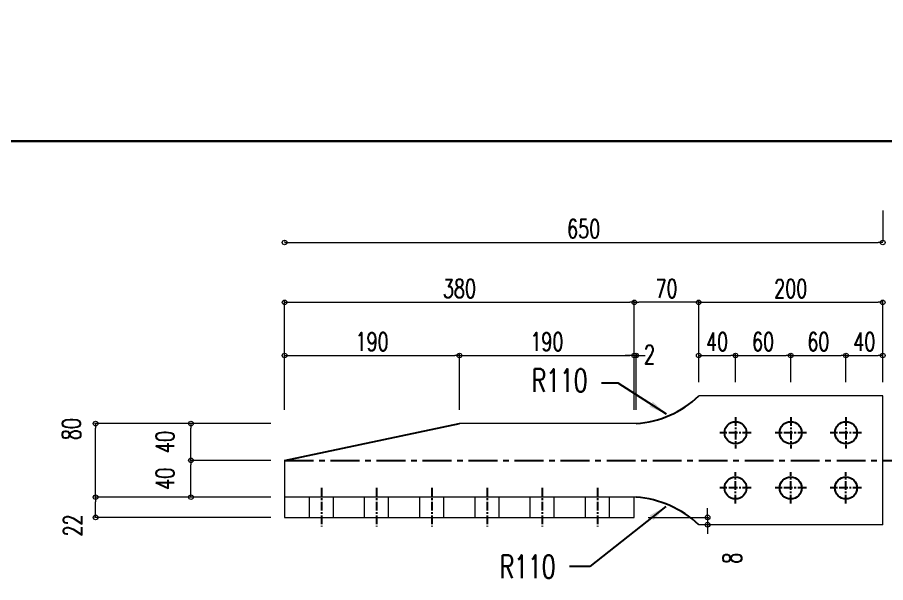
# Model space of a CAD drawing. Header units: millimetres. Extents: x -11384 to 29624, y 0 to 17788.
# Drawn here: x 26696 to 27639, y 10166 to 10780 of the extents above; entities that cross this region are included whole.
import ezdxf

# ---------------------------------------------------------------- set-up
doc = ezdxf.new("R2010")
doc.units = ezdxf.units.MM
doc.header["$LTSCALE"] = 5
for name, pattern in [('ACAD_ISO03W100', [30, 12, -18]), ('CENTER1', [10, 6.25, -1.25, 1.25, -1.25]), ('JIS_08_50', [53, 50, -1.125, 0.75, -1.125])]:
    doc.linetypes.add(name, pattern=pattern)
doc.layers.get('0').update_dxf_attribs({"color": 255})
doc.layers.get('DEFPOINTS').update_dxf_attribs({"color": 255})
for name, color, linetype in [('01', 7, 'Continuous'), ('CENTER', 2, 'JIS_08_50'), ('寸法', 4, 'Continuous'), ('補助線', 7, 'ACAD_ISO03W100'), ('金物', 142, 'Continuous')]:
    doc.layers.add(name, color=color, linetype=linetype)
doc.styles.add('KANJI', font='simplex.shx', dxfattribs={"width": 0.7, "bigfont": 'extfont2.shx'})
doc.styles.get("Standard").update_dxf_attribs({"font": 'simplex.shx', "width": 0.7, "height": 2.5, "bigfont": '@extfont2.shx'})
doc.dimstyles.new('コピー ～ 一般寸法-小さめ', dxfattribs={"dimtxt": 25, "dimasz": 3, "dimexe": 3, "dimexo": 3, "dimgap": 3, "dimtad": 1, "dimtxsty": 'Standard', "dimblk": 'ORIGIN', "dimcen": 0, "dimclrd": 256, "dimclre": 256, "dimclrt": 256, "dimadec": 0, "dimazin": 0, "dimtfac": 1, "dimtmove": 1, "dimatfit": 2, "dimfxl": 0, "dimtolj": 2, "dimlwd": 5, "dimlwe": 5, "dimarcsym": 0})
doc.dimstyles.new('コピー(2) - Standard', dxfattribs={"dimtxt": 25, "dimasz": 20, "dimexe": 0.18, "dimexo": 0.0625, "dimgap": 15, "dimtad": 1, "dimdec": 0, "dimzin": 0, "dimdsep": 46, "dimtxsty": 'Standard', "dimblk": 'DOTSMALL', "dimcen": 0.09, "dimadec": 0, "dimazin": 0, "dimtfac": 1, "dimtdec": 0, "dimtofl": 0, "dimtmove": 0, "dimatfit": 3, "dimfxl": 0, "dimtolj": 1, "dimtzin": 0, "dimarcsym": 0})
doc.dimstyles.new('一般寸法-小さめ', dxfattribs={"dimscale": 10, "dimtxt": 2, "dimasz": 0.5, "dimexe": 0.125, "dimexo": 1.5, "dimgap": 0.5, "dimtad": 1, "dimtxsty": 'KANJI', "dimblk": 'ORIGIN', "dimcen": 0, "dimclrd": 256, "dimclre": 256, "dimclrt": 256, "dimadec": 0, "dimazin": 0, "dimtfac": 1, "dimtmove": 2, "dimatfit": 2, "dimfxl": 0, "dimtolj": 2, "dimlwd": 5, "dimlwe": 5, "dimarcsym": 0})

# ---------------------------------------------------------------- blocks, each defined once
blk = doc.blocks.new('_Origin')
at = {"color": 0, "linetype": 'ByBlock', "lineweight": -2}
blk.add_line((0, 0), (-1, 0), dxfattribs=at)
blk.add_circle((0, 0), 0.5, dxfattribs=at)
blk = doc.blocks.new('*D45')
at = {"layer": 'DEFPOINTS', "color": 0, "transparency": 16777216}
for p in [(27366.11, 10470.29), (26986.11, 10338.5), (27366.11, 10338.5)]:
    blk.add_point(p, dxfattribs=at)
at = {"layer": '寸法', "lineweight": 5, "transparency": 16777216}
for p, q in [((26986.11, 10353.5), (26986.11, 10471.54)), ((26991.11, 10470.29), (27361.11, 10470.29)), ((27366.11, 10353.5), (27366.11, 10471.54))]:
    blk.add_line(p, q, dxfattribs=at)
at = {"layer": '寸法', "lineweight": 5, "transparency": 16777216, "xscale": 5, "yscale": 5, "zscale": 5, "rotation": 180}
blk.add_blockref('_Origin', (26986.11, 10470.29), dxfattribs=at)
at = {"layer": '寸法', "lineweight": 5, "transparency": 16777216, "xscale": 5, "yscale": 5, "zscale": 5}
blk.add_blockref('_Origin', (27366.11, 10470.29), dxfattribs=at)
at = {"layer": '寸法', "transparency": 16777216, "insert": (27176.11, 10485.29), "char_height": 20, "attachment_point": 5, "style": 'KANJI'}
blk.add_mtext('\\A2;380', dxfattribs=at)
blk = doc.blocks.new('*D47')
at = {"layer": 'DEFPOINTS', "color": 0, "transparency": 16777216}
for p in [(27366.11, 10470.29), (27436.11, 10370), (27366.11, 10338.5)]:
    blk.add_point(p, dxfattribs=at)
at = {"layer": '寸法', "lineweight": 5, "transparency": 16777216}
for p, q in [((27366.11, 10353.5), (27366.11, 10471.54)), ((27431.11, 10470.29), (27371.11, 10470.29)), ((27436.11, 10385), (27436.11, 10471.54))]:
    blk.add_line(p, q, dxfattribs=at)
at = {"layer": '寸法', "lineweight": 5, "transparency": 16777216, "xscale": 5, "yscale": 5, "zscale": 5, "rotation": 180}
blk.add_blockref('_Origin', (27366.11, 10470.29), dxfattribs=at)
at = {"layer": '寸法', "lineweight": 5, "transparency": 16777216, "xscale": 5, "yscale": 5, "zscale": 5}
blk.add_blockref('_Origin', (27436.11, 10470.29), dxfattribs=at)
at = {"layer": '寸法', "transparency": 16777216, "insert": (27401.11, 10485.29), "char_height": 20, "attachment_point": 5, "style": 'KANJI'}
blk.add_mtext('\\A2;70', dxfattribs=at)
blk = doc.blocks.new('*D52')
at = {"layer": 'DEFPOINTS', "color": 0, "transparency": 16777216}
for p in [(27636.11, 10368.5), (27802.23, 10368.5), (27636.11, 10228.5)]:
    blk.add_point(p, dxfattribs=at)
at = {"layer": '寸法', "lineweight": 5, "transparency": 16777216}
for p, q in [((27651.11, 10368.5), (27803.48, 10368.5)), ((27802.23, 10233.5), (27802.23, 10363.5)), ((27651.11, 10228.5), (27803.48, 10228.5))]:
    blk.add_line(p, q, dxfattribs=at)
at = {"layer": '寸法', "lineweight": 5, "transparency": 16777216, "xscale": 5, "yscale": 5, "zscale": 5}
for p, rotation in [((27802.23, 10368.5), 90), ((27802.23, 10228.5), 270)]:
    blk.add_blockref('_Origin', p, dxfattribs=dict(at, rotation=rotation))
at = {"layer": '寸法', "transparency": 16777216, "insert": (27787.23, 10298.5), "char_height": 20, "attachment_point": 5, "rotation": 90, "style": 'KANJI'}
blk.add_mtext('\\A2;140', dxfattribs=at)
blk = doc.blocks.new('*D54')
at = {"layer": 'DEFPOINTS', "color": 0, "transparency": 16777216}
for p in [(26780.68, 10338.5), (26986.11, 10338.5), (26986.11, 10258.5)]:
    blk.add_point(p, dxfattribs=at)
at = {"layer": '寸法', "lineweight": 5, "transparency": 16777216}
for p, q in [((26971.11, 10338.5), (26779.43, 10338.5)), ((26780.68, 10263.5), (26780.68, 10333.5)), ((26971.11, 10258.5), (26779.43, 10258.5))]:
    blk.add_line(p, q, dxfattribs=at)
at = {"layer": '寸法', "lineweight": 5, "transparency": 16777216, "xscale": 5, "yscale": 5, "zscale": 5}
for p, rotation in [((26780.68, 10338.5), 90), ((26780.68, 10258.5), 270)]:
    blk.add_blockref('_Origin', p, dxfattribs=dict(at, rotation=rotation))
at = {"layer": '寸法', "transparency": 16777216, "insert": (26754.43, 10332.43), "char_height": 20, "attachment_point": 5, "rotation": 90, "style": 'KANJI'}
blk.add_mtext('\\A2;80', dxfattribs=at)
blk = doc.blocks.new('*D455')
at = {"layer": 'DEFPOINTS', "color": 0, "transparency": 16777216}
for p in [(26780.68, 10258.5), (26986.11, 10258.5), (26986.11, 10236.5)]:
    blk.add_point(p, dxfattribs=at)
at = {"layer": '寸法', "lineweight": 5, "transparency": 16777216}
for p, q in [((26971.11, 10258.5), (26779.43, 10258.5)), ((26780.68, 10241.5), (26780.68, 10253.5)), ((26971.11, 10236.5), (26779.43, 10236.5))]:
    blk.add_line(p, q, dxfattribs=at)
at = {"layer": '寸法', "lineweight": 5, "transparency": 16777216, "xscale": 5, "yscale": 5, "zscale": 5}
for p, rotation in [((26780.68, 10258.5), 90), ((26780.68, 10236.5), 270)]:
    blk.add_blockref('_Origin', p, dxfattribs=dict(at, rotation=rotation))
at = {"layer": '寸法', "transparency": 16777216, "insert": (26755.68, 10227.74), "char_height": 20, "attachment_point": 5, "rotation": 90, "style": 'KANJI'}
blk.add_mtext('\\A2;22', dxfattribs=at)
blk = doc.blocks.new('*D456')
at = {"layer": 'DEFPOINTS', "color": 0, "transparency": 16777216}
for p in [(27636.11, 10470.29), (27436.11, 10370), (27636.11, 10368.5)]:
    blk.add_point(p, dxfattribs=at)
at = {"layer": '寸法', "lineweight": 5, "transparency": 16777216}
for p, q in [((27436.11, 10385), (27436.11, 10471.54)), ((27441.11, 10470.29), (27631.11, 10470.29)), ((27636.11, 10383.5), (27636.11, 10471.54))]:
    blk.add_line(p, q, dxfattribs=at)
at = {"layer": '寸法', "lineweight": 5, "transparency": 16777216, "xscale": 5, "yscale": 5, "zscale": 5, "rotation": 180}
blk.add_blockref('_Origin', (27436.11, 10470.29), dxfattribs=at)
at = {"layer": '寸法', "lineweight": 5, "transparency": 16777216, "xscale": 5, "yscale": 5, "zscale": 5}
blk.add_blockref('_Origin', (27636.11, 10470.29), dxfattribs=at)
at = {"layer": '寸法', "transparency": 16777216, "insert": (27536.11, 10485.29), "char_height": 20, "attachment_point": 5, "style": 'KANJI'}
blk.add_mtext('\\A2;200', dxfattribs=at)
blk = doc.blocks.new('*D56')
at = {"layer": 'DEFPOINTS', "color": 0, "transparency": 16777216}
for p in [(27636.11, 10368.5), (27636.11, 10328.5), (27703.76, 10328.5)]:
    blk.add_point(p, dxfattribs=at)
at = {"layer": '寸法', "lineweight": 5, "transparency": 16777216}
for p, q in [((27651.11, 10368.5), (27705.01, 10368.5)), ((27703.76, 10363.5), (27703.76, 10333.5)), ((27651.11, 10328.5), (27705.01, 10328.5))]:
    blk.add_line(p, q, dxfattribs=at)
at = {"layer": '寸法', "lineweight": 5, "transparency": 16777216, "xscale": 5, "yscale": 5, "zscale": 5}
for p, rotation in [((27703.76, 10368.5), 90), ((27703.76, 10328.5), 270)]:
    blk.add_blockref('_Origin', p, dxfattribs=dict(at, rotation=rotation))
at = {"layer": '寸法', "transparency": 16777216, "insert": (27678.35, 10348.5), "char_height": 20, "attachment_point": 5, "rotation": 90, "style": 'KANJI'}
blk.add_mtext('\\A2;40', dxfattribs=at)
blk = doc.blocks.new('*D57')
at = {"layer": 'DEFPOINTS', "color": 0, "transparency": 16777216}
for p in [(27636.11, 10268.5), (27636.11, 10228.5), (27703.76, 10228.5)]:
    blk.add_point(p, dxfattribs=at)
at = {"layer": '寸法', "lineweight": 5, "transparency": 16777216}
for p, q in [((27651.11, 10268.5), (27705.01, 10268.5)), ((27703.76, 10263.5), (27703.76, 10233.5)), ((27651.11, 10228.5), (27705.01, 10228.5))]:
    blk.add_line(p, q, dxfattribs=at)
at = {"layer": '寸法', "lineweight": 5, "transparency": 16777216, "xscale": 5, "yscale": 5, "zscale": 5}
for p, rotation in [((27703.76, 10268.5), 90), ((27703.76, 10228.5), 270)]:
    blk.add_blockref('_Origin', p, dxfattribs=dict(at, rotation=rotation))
at = {"layer": '寸法', "transparency": 16777216, "insert": (27678.35, 10248.5), "char_height": 20, "attachment_point": 5, "rotation": 90, "style": 'KANJI'}
blk.add_mtext('\\A2;40', dxfattribs=at)
blk = doc.blocks.new('*D63')
at = {"layer": 'DEFPOINTS', "color": 0, "transparency": 16777216}
for p in [(26884.3, 10298.5), (26986.11, 10298.5), (26986.11, 10258.5)]:
    blk.add_point(p, dxfattribs=at)
at = {"layer": '寸法', "lineweight": 5, "transparency": 16777216}
for p, q in [((26971.11, 10298.5), (26883.05, 10298.5)), ((26884.3, 10263.5), (26884.3, 10293.5)), ((26971.11, 10258.5), (26883.05, 10258.5))]:
    blk.add_line(p, q, dxfattribs=at)
at = {"layer": '寸法', "lineweight": 5, "transparency": 16777216, "xscale": 5, "yscale": 5, "zscale": 5}
for p, rotation in [((26884.3, 10298.5), 90), ((26884.3, 10258.5), 270)]:
    blk.add_blockref('_Origin', p, dxfattribs=dict(at, rotation=rotation))
at = {"layer": '寸法', "transparency": 16777216, "insert": (26856.14, 10278.5), "char_height": 20, "attachment_point": 5, "rotation": 90, "style": 'KANJI'}
blk.add_mtext('\\A2;40', dxfattribs=at)
blk = doc.blocks.new('*D64')
at = {"layer": 'DEFPOINTS', "color": 0, "transparency": 16777216}
for p in [(26884.3, 10338.5), (26986.11, 10338.5), (26986.11, 10298.5)]:
    blk.add_point(p, dxfattribs=at)
at = {"layer": '寸法', "lineweight": 5, "transparency": 16777216}
for p, q in [((26971.11, 10338.5), (26883.05, 10338.5)), ((26884.3, 10303.5), (26884.3, 10333.5)), ((26971.11, 10298.5), (26883.05, 10298.5))]:
    blk.add_line(p, q, dxfattribs=at)
at = {"layer": '寸法', "lineweight": 5, "transparency": 16777216, "xscale": 5, "yscale": 5, "zscale": 5}
for p, rotation in [((26884.3, 10338.5), 90), ((26884.3, 10298.5), 270)]:
    blk.add_blockref('_Origin', p, dxfattribs=dict(at, rotation=rotation))
at = {"layer": '寸法', "transparency": 16777216, "insert": (26856.14, 10318.5), "char_height": 20, "attachment_point": 5, "rotation": 90, "style": 'KANJI'}
blk.add_mtext('\\A2;40', dxfattribs=at)
blk = doc.blocks.new('*D458')
at = {"layer": 'DEFPOINTS', "color": 0, "transparency": 16777216}
for p in [(27366.11, 10236.5), (27436.11, 10228.5), (27445.73, 10228.5)]:
    blk.add_point(p, dxfattribs=at)
at = {"layer": '寸法', "lineweight": 5, "transparency": 16777216}
for p, q in [((27445.73, 10241.5), (27445.73, 10246.5)), ((27381.11, 10236.5), (27446.98, 10236.5)), ((27445.73, 10236.5), (27445.73, 10228.5)), ((27451.11, 10228.5), (27446.98, 10228.5)), ((27445.73, 10223.5), (27445.73, 10218.5))]:
    blk.add_line(p, q, dxfattribs=at)
at = {"layer": '寸法', "lineweight": 5, "transparency": 16777216, "xscale": 5, "yscale": 5, "zscale": 5}
for p, rotation in [((27445.73, 10236.5), 270), ((27445.73, 10228.5), 90)]:
    blk.add_blockref('_Origin', p, dxfattribs=dict(at, rotation=rotation))
at = {"layer": '寸法', "transparency": 16777216, "insert": (27472.47, 10192.07), "char_height": 20, "attachment_point": 5, "rotation": 90, "style": 'KANJI'}
blk.add_mtext('\\A2;8', dxfattribs=at)
blk = doc.blocks.new('*D67')
at = {"layer": 'DEFPOINTS', "color": 0, "transparency": 16777216}
for p in [(27636.11, 10535.29), (27636.11, 10370), (26986.11, 10337.76)]:
    blk.add_point(p, dxfattribs=at)
at = {"layer": '寸法', "lineweight": 5, "transparency": 16777216}
for p, q in [((27636.11, 10570), (27636.11, 10536.54)), ((26986.11, 10537.76), (26986.11, 10536.54)), ((26991.11, 10535.29), (27631.11, 10535.29))]:
    blk.add_line(p, q, dxfattribs=at)
at = {"layer": '寸法', "lineweight": 5, "transparency": 16777216, "xscale": 5, "yscale": 5, "zscale": 5, "rotation": 180}
blk.add_blockref('_Origin', (26986.11, 10535.29), dxfattribs=at)
at = {"layer": '寸法', "lineweight": 5, "transparency": 16777216, "xscale": 5, "yscale": 5, "zscale": 5}
blk.add_blockref('_Origin', (27636.11, 10535.29), dxfattribs=at)
at = {"layer": '寸法', "transparency": 16777216, "insert": (27311.11, 10550.29), "char_height": 20, "attachment_point": 5, "style": 'KANJI'}
blk.add_mtext('\\A2;650', dxfattribs=at)
blk = doc.blocks.new('_DotSmall')
at = {"color": 0, "linetype": 'ByBlock', "const_width": 0.5}
blk.add_lwpolyline([(-0.0625, 0, 1), (0.0625, 0, 1)], format="xyb", close=True, dxfattribs=at)
blk = doc.blocks.new('*D68')
at = {"layer": 'DEFPOINTS', "color": 0, "transparency": 16777216}
for p in [(27176.11, 10412.52), (26986.11, 10338.5), (27176.11, 10338.5)]:
    blk.add_point(p, dxfattribs=at)
at = {"layer": '寸法', "lineweight": 5, "transparency": 16777216}
for p, q in [((26986.11, 10353.5), (26986.11, 10413.77)), ((26991.11, 10412.52), (27171.11, 10412.52)), ((27176.11, 10353.5), (27176.11, 10413.77))]:
    blk.add_line(p, q, dxfattribs=at)
at = {"layer": '寸法', "lineweight": 5, "transparency": 16777216, "xscale": 5, "yscale": 5, "zscale": 5, "rotation": 180}
blk.add_blockref('_Origin', (26986.11, 10412.52), dxfattribs=at)
at = {"layer": '寸法', "lineweight": 5, "transparency": 16777216, "xscale": 5, "yscale": 5, "zscale": 5}
blk.add_blockref('_Origin', (27176.11, 10412.52), dxfattribs=at)
at = {"layer": '寸法', "transparency": 16777216, "insert": (27081.11, 10427.52), "char_height": 20, "attachment_point": 5, "style": 'KANJI'}
blk.add_mtext('\\A2;190', dxfattribs=at)
blk = doc.blocks.new('*D69')
at = {"layer": 'DEFPOINTS', "color": 0, "transparency": 16777216}
for p in [(27366.11, 10412.52), (27176.11, 10338.5), (27366.11, 10338.5)]:
    blk.add_point(p, dxfattribs=at)
at = {"layer": '寸法', "lineweight": 5, "transparency": 16777216}
for p, q in [((27176.11, 10353.5), (27176.11, 10413.77)), ((27181.11, 10412.52), (27361.11, 10412.52)), ((27366.11, 10353.5), (27366.11, 10413.77))]:
    blk.add_line(p, q, dxfattribs=at)
at = {"layer": '寸法', "lineweight": 5, "transparency": 16777216, "xscale": 5, "yscale": 5, "zscale": 5, "rotation": 180}
blk.add_blockref('_Origin', (27176.11, 10412.52), dxfattribs=at)
at = {"layer": '寸法', "lineweight": 5, "transparency": 16777216, "xscale": 5, "yscale": 5, "zscale": 5}
blk.add_blockref('_Origin', (27366.11, 10412.52), dxfattribs=at)
at = {"layer": '寸法', "transparency": 16777216, "insert": (27271.11, 10427.52), "char_height": 20, "attachment_point": 5, "style": 'KANJI'}
blk.add_mtext('\\A2;190', dxfattribs=at)
blk = doc.blocks.new('*D70')
at = {"layer": 'DEFPOINTS', "color": 0, "transparency": 16777216}
for p in [(27476.11, 10412.52), (27436.11, 10368.5), (27476.11, 10368.5)]:
    blk.add_point(p, dxfattribs=at)
at = {"layer": '寸法', "lineweight": 5, "transparency": 16777216}
for p, q in [((27436.11, 10383.5), (27436.11, 10413.77)), ((27441.11, 10412.52), (27471.11, 10412.52)), ((27476.11, 10383.5), (27476.11, 10413.77))]:
    blk.add_line(p, q, dxfattribs=at)
at = {"layer": '寸法', "lineweight": 5, "transparency": 16777216, "xscale": 5, "yscale": 5, "zscale": 5, "rotation": 180}
blk.add_blockref('_Origin', (27436.11, 10412.52), dxfattribs=at)
at = {"layer": '寸法', "lineweight": 5, "transparency": 16777216, "xscale": 5, "yscale": 5, "zscale": 5}
blk.add_blockref('_Origin', (27476.11, 10412.52), dxfattribs=at)
at = {"layer": '寸法', "transparency": 16777216, "insert": (27456.11, 10427.52), "char_height": 20, "attachment_point": 5, "style": 'KANJI'}
blk.add_mtext('\\A2;40', dxfattribs=at)
blk = doc.blocks.new('*D71')
at = {"layer": 'DEFPOINTS', "color": 0, "transparency": 16777216}
for p in [(27596.11, 10412.52), (27536.11, 10368.5), (27596.11, 10368.5)]:
    blk.add_point(p, dxfattribs=at)
at = {"layer": '寸法', "lineweight": 5, "transparency": 16777216}
for p, q in [((27536.11, 10383.5), (27536.11, 10413.77)), ((27541.11, 10412.52), (27591.11, 10412.52)), ((27596.11, 10383.5), (27596.11, 10413.77))]:
    blk.add_line(p, q, dxfattribs=at)
at = {"layer": '寸法', "lineweight": 5, "transparency": 16777216, "xscale": 5, "yscale": 5, "zscale": 5, "rotation": 180}
blk.add_blockref('_Origin', (27536.11, 10412.52), dxfattribs=at)
at = {"layer": '寸法', "lineweight": 5, "transparency": 16777216, "xscale": 5, "yscale": 5, "zscale": 5}
blk.add_blockref('_Origin', (27596.11, 10412.52), dxfattribs=at)
at = {"layer": '寸法', "transparency": 16777216, "insert": (27566.11, 10427.52), "char_height": 20, "attachment_point": 5, "style": 'KANJI'}
blk.add_mtext('\\A2;60', dxfattribs=at)
blk = doc.blocks.new('*D72')
at = {"layer": 'DEFPOINTS', "color": 0, "transparency": 16777216}
for p in [(27536.11, 10412.52), (27476.11, 10368.5), (27536.11, 10368.5)]:
    blk.add_point(p, dxfattribs=at)
at = {"layer": '寸法', "lineweight": 5, "transparency": 16777216}
for p, q in [((27476.11, 10383.5), (27476.11, 10413.77)), ((27481.11, 10412.52), (27531.11, 10412.52)), ((27536.11, 10383.5), (27536.11, 10413.77))]:
    blk.add_line(p, q, dxfattribs=at)
at = {"layer": '寸法', "lineweight": 5, "transparency": 16777216, "xscale": 5, "yscale": 5, "zscale": 5, "rotation": 180}
blk.add_blockref('_Origin', (27476.11, 10412.52), dxfattribs=at)
at = {"layer": '寸法', "lineweight": 5, "transparency": 16777216, "xscale": 5, "yscale": 5, "zscale": 5}
blk.add_blockref('_Origin', (27536.11, 10412.52), dxfattribs=at)
at = {"layer": '寸法', "transparency": 16777216, "insert": (27506.11, 10427.52), "char_height": 20, "attachment_point": 5, "style": 'KANJI'}
blk.add_mtext('\\A2;60', dxfattribs=at)
blk = doc.blocks.new('*D73')
at = {"layer": 'DEFPOINTS', "color": 0, "transparency": 16777216}
for p in [(27636.11, 10412.52), (27596.11, 10368.5), (27636.11, 10368.5)]:
    blk.add_point(p, dxfattribs=at)
at = {"layer": '寸法', "lineweight": 5, "transparency": 16777216}
for p, q in [((27596.11, 10383.5), (27596.11, 10413.77)), ((27601.11, 10412.52), (27631.11, 10412.52)), ((27636.11, 10383.5), (27636.11, 10413.77))]:
    blk.add_line(p, q, dxfattribs=at)
at = {"layer": '寸法', "lineweight": 5, "transparency": 16777216, "xscale": 5, "yscale": 5, "zscale": 5, "rotation": 180}
blk.add_blockref('_Origin', (27596.11, 10412.52), dxfattribs=at)
at = {"layer": '寸法', "lineweight": 5, "transparency": 16777216, "xscale": 5, "yscale": 5, "zscale": 5}
blk.add_blockref('_Origin', (27636.11, 10412.52), dxfattribs=at)
at = {"layer": '寸法', "transparency": 16777216, "insert": (27616.11, 10427.52), "char_height": 20, "attachment_point": 5, "style": 'KANJI'}
blk.add_mtext('\\A2;40', dxfattribs=at)
blk = doc.blocks.new('*D74')
at = {"layer": 'DEFPOINTS', "color": 0, "transparency": 16777216}
for p in [(27636.11, 10328.5), (27636.11, 10298.5), (27703.76, 10298.5)]:
    blk.add_point(p, dxfattribs=at)
at = {"layer": '寸法', "lineweight": 5, "transparency": 16777216}
for p, q in [((27651.11, 10328.5), (27705.01, 10328.5)), ((27703.76, 10323.5), (27703.76, 10303.5)), ((27651.11, 10298.5), (27705.01, 10298.5))]:
    blk.add_line(p, q, dxfattribs=at)
at = {"layer": '寸法', "lineweight": 5, "transparency": 16777216, "xscale": 5, "yscale": 5, "zscale": 5}
for p, rotation in [((27703.76, 10328.5), 90), ((27703.76, 10298.5), 270)]:
    blk.add_blockref('_Origin', p, dxfattribs=dict(at, rotation=rotation))
at = {"layer": '寸法', "transparency": 16777216, "insert": (27732.83, 10329.7), "char_height": 20, "attachment_point": 5, "rotation": 90, "style": 'KANJI'}
blk.add_mtext('\\A2;30', dxfattribs=at)
blk = doc.blocks.new('*D75')
at = {"layer": 'DEFPOINTS', "color": 0, "transparency": 16777216}
for p in [(27636.11, 10298.5), (27636.11, 10268.5), (27703.76, 10268.5)]:
    blk.add_point(p, dxfattribs=at)
at = {"layer": '寸法', "lineweight": 5, "transparency": 16777216}
for p, q in [((27656.11, 10298.5), (27706.76, 10298.5)), ((27703.76, 10295.5), (27703.76, 10271.5)), ((27703.76, 10283.5), (27732.5, 10269.3)), ((27656.11, 10268.5), (27706.76, 10268.5)), ((27732.5, 10269.3), (27732.5, 10260.46))]:
    blk.add_line(p, q, dxfattribs=at)
at = {"layer": '寸法', "lineweight": 5, "transparency": 16777216, "xscale": 3, "yscale": 3, "zscale": 3}
for p, rotation in [((27703.76, 10298.5), 90), ((27703.76, 10268.5), 270)]:
    blk.add_blockref('_Origin', p, dxfattribs=dict(at, rotation=rotation))
at = {"layer": '寸法', "transparency": 16777216, "insert": (27728.25, 10264.88), "char_height": 2.5, "attachment_point": 5, "rotation": 90}
blk.add_mtext('\\A2;30', dxfattribs=at)
blk = doc.blocks.new('*D459')
at = {"layer": 'DEFPOINTS', "color": 0, "transparency": 16777216}
for p in [(27368.11, 10412.52), (27366.11, 10338.5), (27368.11, 10338.5)]:
    blk.add_point(p, dxfattribs=at)
at = {"layer": '寸法', "lineweight": 5, "transparency": 16777216}
for p, q in [((27361.11, 10412.52), (27356.11, 10412.52)), ((27366.11, 10353.5), (27366.11, 10413.77)), ((27366.11, 10412.52), (27368.11, 10412.52)), ((27368.11, 10353.5), (27368.11, 10413.77)), ((27373.11, 10412.52), (27378.11, 10412.52))]:
    blk.add_line(p, q, dxfattribs=at)
at = {"layer": '寸法', "lineweight": 5, "transparency": 16777216, "xscale": 5, "yscale": 5, "zscale": 5}
blk.add_blockref('_Origin', (27366.11, 10412.52), dxfattribs=at)
at = {"layer": '寸法', "lineweight": 5, "transparency": 16777216, "xscale": 5, "yscale": 5, "zscale": 5, "rotation": 180}
blk.add_blockref('_Origin', (27368.11, 10412.52), dxfattribs=at)
at = {"layer": '寸法', "transparency": 16777216, "insert": (27382.67, 10413.6), "char_height": 20, "attachment_point": 5, "style": 'KANJI'}
blk.add_mtext('\\A2;2', dxfattribs=at)

msp = doc.modelspace()

# ---------------------------------------------------------------- linework, layer by layer
at = {"layer": '01', "ltscale": 2}
for points in [[(26651.831, 11896.004), (28051.831, 11896.004), (28051.831, 10645.542), (26651.831, 10645.542)], [(26651.831, 10645.542), (28051.831, 10645.542), (28051.831, 9544.424), (26651.831, 9544.424)]]:
    msp.add_lwpolyline(points, close=True, dxfattribs=at)
at = {"layer": 'CENTER', "color": 7, "linetype": 'CENTER1'}
msp.add_line((26986.106, 10298.499), (27663.76, 10298.499), dxfattribs=at)
at = {"layer": '寸法', "linetype": 'CENTER1', "ltscale": 0.3}
for p, q in [((27476.106, 10345.499), (27476.106, 10311.499)), ((27536.106, 10345.499), (27536.106, 10311.499)), ((27596.106, 10345.499), (27596.106, 10311.499)), ((27493.106, 10328.499), (27459.106, 10328.499)), ((27553.106, 10328.499), (27519.106, 10328.499)), ((27613.106, 10328.499), (27579.106, 10328.499)), ((27476.106, 10251.499), (27476.106, 10285.499)), ((27536.106, 10251.499), (27536.106, 10285.499)), ((27596.106, 10251.499), (27596.106, 10285.499)), ((27026.106, 10268.499), (27026.106, 10226.499)), ((27086.106, 10268.499), (27086.106, 10226.499)), ((27146.106, 10268.499), (27146.106, 10226.499)), ((27206.106, 10268.499), (27206.106, 10226.499)), ((27266.106, 10268.499), (27266.106, 10226.499)), ((27326.106, 10268.499), (27326.106, 10226.499)), ((27493.106, 10268.499), (27459.106, 10268.499)), ((27553.106, 10268.499), (27519.106, 10268.499)), ((27613.106, 10268.499), (27579.106, 10268.499))]:
    msp.add_line(p, q, dxfattribs=at)
at = {"layer": '補助線', "lineweight": 18}
for p, q in [((27013.106, 10236.499), (27013.106, 10258.499)), ((27039.106, 10236.499), (27039.106, 10258.499)), ((27073.106, 10236.499), (27073.106, 10258.499)), ((27099.106, 10236.499), (27099.106, 10258.499)), ((27133.106, 10236.499), (27133.106, 10258.499)), ((27159.106, 10236.499), (27159.106, 10258.499)), ((27193.106, 10236.499), (27193.106, 10258.499)), ((27219.106, 10236.499), (27219.106, 10258.499)), ((27253.106, 10236.499), (27253.106, 10258.499)), ((27279.106, 10236.499), (27279.106, 10258.499)), ((27313.106, 10236.499), (27313.106, 10258.499)), ((27339.106, 10236.499), (27339.106, 10258.499))]:
    msp.add_line(p, q, dxfattribs=at)
at = {"layer": '金物', "lineweight": 18}
for p, q in [((27636.106, 10368.499), (27436.106, 10368.499)), ((27636.106, 10228.499), (27636.106, 10368.499)), ((27368.106, 10338.499), (27176.106, 10338.499)), ((26986.106, 10298.499), (26986.106, 10258.499)), ((26986.106, 10258.499), (26986.106, 10236.499)), ((27368.106, 10258.499), (26986.106, 10258.499)), ((27366.106, 10236.499), (27366.106, 10258.499)), ((26986.106, 10236.499), (27366.106, 10236.499)), ((27636.106, 10228.499), (27436.106, 10228.499))]:
    msp.add_line(p, q, dxfattribs=at)
at = {"layer": '金物'}
msp.add_line((26986.106, 10298.499), (27176.106, 10338.499), dxfattribs=at)
at = {"layer": '金物', "ltscale": 2.5}
for centre in [(27476.106, 10328.499), (27536.106, 10328.499), (27596.106, 10328.499), (27476.106, 10268.499), (27536.106, 10268.499), (27596.106, 10268.499)]:
    msp.add_circle(centre, 12, dxfattribs=at)
at = {"layer": '金物', "ltscale": 2}
for centre, start, end in [((27360.316, 10448.223), 274.060941, 313.550946), ((27360.316, 10148.775), 46.449054, 85.939059)]:
    msp.add_arc(centre, 110, start, end, dxfattribs=at)

# ---------------------------------------------------------------- texts
at = {"layer": '寸法', "char_height": 25, "width": 98.97993}
for s, insert, attachment_point in [('\\A1;R110', (27315.325, 10372.825), 9), ('R110', (27280.567, 10195.427), 3)]:
    msp.add_mtext(s, dxfattribs=dict(at, insert=insert, attachment_point=attachment_point))

# ---------------------------------------------------------------- dimensions: what is measured, and where the dimension line sits
at = {"layer": '寸法'}
dim = msp.add_linear_dim(base=(27636.106, 10535.294), p1=(26986.106, 10337.755), p2=(27636.106, 10369.999), dimstyle='一般寸法-小さめ', override={"dimexo": 20}, dxfattribs=at)
dim.commit()
dim.dimension.update_dxf_attribs({"geometry": '*D67', "text_midpoint": (27311.106, 10550.294)})
for base, p1, p2, picture, middle in [((27366.106, 10470.294), (26986.106, 10338.499), (27366.106, 10338.499), '*D45', (27176.106, 10485.294)), ((27366.106, 10470.294), (27436.106, 10369.999), (27366.106, 10338.499), '*D47', (27401.106, 10485.294)), ((27636.106, 10470.294), (27436.106, 10369.999), (27636.106, 10368.499), '*D456', (27536.106, 10485.294)), ((27176.106, 10412.521), (26986.106, 10338.499), (27176.106, 10338.499), '*D68', (27081.106, 10427.521)), ((27366.106, 10412.521), (27176.106, 10338.499), (27366.106, 10338.499), '*D69', (27271.106, 10427.521)), ((27476.106, 10412.521), (27436.106, 10368.499), (27476.106, 10368.499), '*D70', (27456.106, 10427.521)), ((27536.106, 10412.521), (27476.106, 10368.499), (27536.106, 10368.499), '*D72', (27506.106, 10427.521)), ((27596.106, 10412.521), (27536.106, 10368.499), (27596.106, 10368.499), '*D71', (27566.106, 10427.521)), ((27636.106, 10412.521), (27596.106, 10368.499), (27636.106, 10368.499), '*D73', (27616.106, 10427.521))]:
    dim = msp.add_linear_dim(base=base, p1=p1, p2=p2, dimstyle='一般寸法-小さめ', dxfattribs=at)
    dim.commit()
    dim.dimension.update_dxf_attribs({"geometry": picture, "text_midpoint": middle})
dim = msp.add_linear_dim(base=(27368.106, 10412.521), p1=(27366.106, 10338.499), p2=(27368.106, 10338.499), dimstyle='一般寸法-小さめ', dxfattribs=at)
dim.commit()
dim.dimension.update_dxf_attribs({"geometry": '*D459', "text_midpoint": (27382.674, 10413.6), "dimtype": 160})
dim = msp.add_linear_dim(base=(27802.226, 10368.499), p1=(27636.106, 10228.499), p2=(27636.106, 10368.499), angle=270, dimstyle='一般寸法-小さめ', dxfattribs=at)
dim.commit()
dim.dimension.update_dxf_attribs({"geometry": '*D52', "text_midpoint": (27787.226, 10298.499)})
for base, p1, p2, angle, picture, middle in [((27703.76, 10328.499), (27636.106, 10368.499), (27636.106, 10328.499), 90, '*D56', (27678.354, 10348.499)), ((26780.679, 10338.499), (26986.106, 10258.499), (26986.106, 10338.499), 270, '*D54', (26754.429, 10332.426)), ((27703.76, 10298.499), (27636.106, 10328.499), (27636.106, 10298.499), 90, '*D74', (27732.832, 10329.703)), ((26884.298, 10338.499), (26986.106, 10298.499), (26986.106, 10338.499), 270, '*D64', (26856.143, 10318.499)), ((26884.298, 10298.499), (26986.106, 10258.499), (26986.106, 10298.499), 270, '*D63', (26856.143, 10278.499)), ((27703.76, 10228.499), (27636.106, 10268.499), (27636.106, 10228.499), 90, '*D57', (27678.354, 10248.499)), ((26780.679, 10258.499), (26986.106, 10236.499), (26986.106, 10258.499), 270, '*D455', (26755.679, 10227.743)), ((27445.732, 10228.499), (27366.106, 10236.499), (27436.106, 10228.499), 90, '*D458', (27472.473, 10192.069))]:
    dim = msp.add_linear_dim(base=base, p1=p1, p2=p2, angle=angle, dimstyle='一般寸法-小さめ', dxfattribs=at)
    dim.commit()
    dim.dimension.update_dxf_attribs({"geometry": picture, "text_midpoint": middle, "dimtype": 160})
dim = msp.add_linear_dim(base=(27703.76, 10268.499), p1=(27636.106, 10298.499), p2=(27636.106, 10268.499), angle=90, dimstyle='コピー ～ 一般寸法-小さめ', override={"dimexo": 20}, dxfattribs=at)
dim.commit()
dim.dimension.update_dxf_attribs({"geometry": '*D75', "text_midpoint": (27732.499, 10266.296), "dimtype": 160})

# ---------------------------------------------------------------- leaders
at = {"layer": '寸法', "annotation_type": 0, "has_hookline": 1, "hookline_direction": 1, "text_width": 55.833}
for points in [[(27401.265, 10348.762), (27348.599, 10382.351), (27330.325, 10382.351)], [(27400.442, 10248.436), (27317.96, 10182.927), (27295.567, 10182.927)]]:
    msp.add_leader(points, dimstyle='コピー(2) - Standard', override={"dimgap": 15, "dimtad": 0}, dxfattribs=at)

doc.saveas('drawing.dxf')
